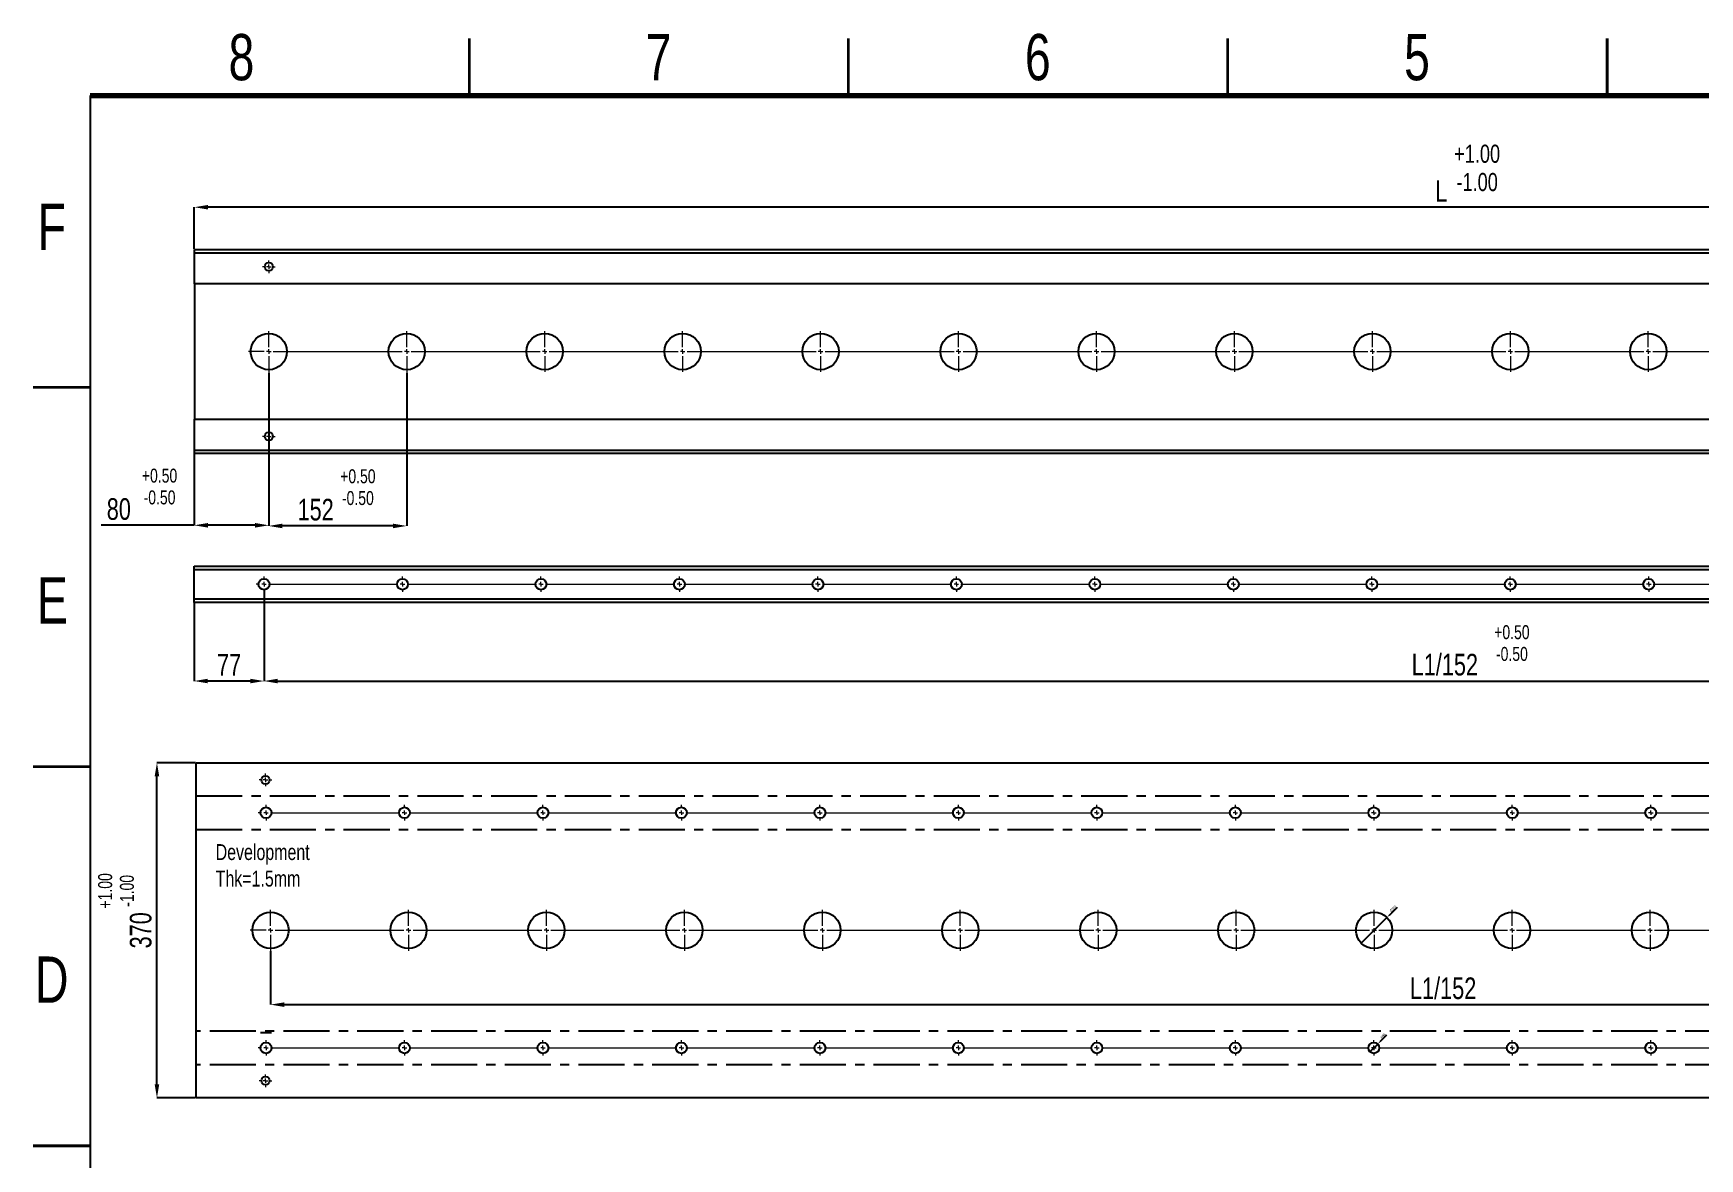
# Model space of a CAD drawing. Header units: millimetres. Extents: x 3401 to 6869, y -872 to 1579.
# Drawn here: x 3401 to 5237, y 339 to 1579 of the extents above; entities that cross this region are included whole.
import ezdxf

# ---------------------------------------------------------------- set-up
doc = ezdxf.new("R2010")
doc.units = ezdxf.units.MM
doc.header["$LTSCALE"] = 4
doc.linetypes.add('CENTERX2', pattern=[20.32, 12.7, -2.54, 2.54, -2.54])
doc.styles.add('SLDTEXTSTYLE0', font='TXT', dxfattribs={"width": 0.75})
doc.dimstyles.new('SLDDIMSTYLE0', dxfattribs={"dimscale": 10, "dimtxt": 2.38125, "dimasz": 1.5, "dimexe": 0, "dimexo": 0.0625, "dimgap": 0.595312, "dimtad": 1, "dimdec": 0, "dimrnd": 1e-09, "dimzin": 12, "dimdsep": 46, "dimtxsty": 'SLDTEXTSTYLE0', "dimcen": 0.09, "dimadec": 0, "dimazin": 3, "dimtfac": 1, "dimtdec": 0, "dimtofl": 0, "dimtmove": 0, "dimatfit": 3, "dimfxl": 1, "dimfrac": 2, "dimtolj": 1, "dimtzin": 12, "dimarcsym": 0})
doc.dimstyles.new('SLDDIMSTYLE5', dxfattribs={"dimtxt": 2.910417, "dimasz": 3.302, "dimexe": 0, "dimexo": 0.0625, "dimgap": 0.727604, "dimtad": 1, "dimdec": 0, "dimlfac": 8, "dimrnd": 1e-09, "dimzin": 12, "dimdsep": 46, "dimtxsty": 'SLDTEXTSTYLE0', "dimblk1": 'NONE', "dimsah": 1, "dimcen": 0, "dimadec": 0, "dimazin": 3, "dimtfac": 1, "dimtdec": 0, "dimtmove": 0, "dimatfit": 3, "dimldrblk": 'NONE', "dimfxl": 1, "dimfrac": 2, "dimtolj": 1, "dimtzin": 12, "dimarcsym": 0})

# ---------------------------------------------------------------- blocks, each defined once
blk = doc.blocks.new('SW_CENTERMARKSYMBOL_0')
at = {"color": 0, "linetype": 'Continuous', "lineweight": 0}
for p, q in [((-19, 0.625), (-19, 2.8125)), ((0, 0.625), (0, 2.8125)), ((19, 0.625), (19, 2.8125)), ((38, 0.625), (38, 2.8125)), ((57, 0.625), (57, 2.8125)), ((76, 0.625), (76, 2.8125)), ((95, 0.625), (95, 2.8125)), ((114, 0.625), (114, 2.8125)), ((133, 0.625), (133, 2.8125)), ((152, 0.625), (152, 2.8125)), ((171, 0.625), (171, 2.8125)), ((-19.625, 0), (-21.8125, 0)), ((-19, 0), (-19.3125, 0)), ((-19, 0), (-19, 0.3125)), ((-19, 0), (-19, -0.3125)), ((-19, 0), (-18.6875, 0)), ((0, 0), (-0.3125, 0)), ((0, 0), (0, 0.3125)), ((0, 0), (0, -0.3125)), ((0, 0), (0.3125, 0)), ((19, 0), (18.6875, 0)), ((19, 0), (19, 0.3125)), ((19, 0), (19, -0.3125)), ((19, 0), (19.3125, 0)), ((38, 0), (37.6875, 0)), ((38, 0), (38, 0.3125)), ((38, 0), (38, -0.3125)), ((38, 0), (38.3125, 0)), ((57, 0), (56.6875, 0)), ((57, 0), (57, 0.3125)), ((57, 0), (57, -0.3125)), ((57, 0), (57.3125, 0)), ((76, 0), (75.6875, 0)), ((76, 0), (76, 0.3125)), ((76, 0), (76, -0.3125)), ((76, 0), (76.3125, 0)), ((95, 0), (94.6875, 0)), ((95, 0), (95, 0.3125)), ((95, 0), (95, -0.3125)), ((95, 0), (95.3125, 0)), ((114, 0), (113.6875, 0)), ((114, 0), (114, 0.3125)), ((114, 0), (114, -0.3125)), ((114, 0), (114.3125, 0)), ((133, 0), (132.6875, 0)), ((133, 0), (133, 0.3125)), ((133, 0), (133, -0.3125)), ((133, 0), (133.3125, 0)), ((152, 0), (151.6875, 0)), ((152, 0), (152, 0.3125)), ((152, 0), (152, -0.3125)), ((152, 0), (152.3125, 0)), ((171, 0), (170.6875, 0)), ((171, 0), (171, 0.3125)), ((171, 0), (171, -0.3125)), ((171, 0), (171.3125, 0)), ((-19, -0.625), (-19, -2.8125)), ((0, -0.625), (0, -2.8125)), ((19, -0.625), (19, -2.8125)), ((38, -0.625), (38, -2.8125)), ((57, -0.625), (57, -2.8125)), ((76, -0.625), (76, -2.8125)), ((95, -0.625), (95, -2.8125)), ((114, -0.625), (114, -2.8125)), ((133, -0.625), (133, -2.8125)), ((152, -0.625), (152, -2.8125)), ((171, -0.625), (171, -2.8125))]:
    blk.add_line(p, q, dxfattribs=at)
at = {"color": 0, "linetype": 'CENTERX2', "lineweight": 0}
for p, q in [((-18.375, 0), (-0.625, 0)), ((0.625, 0), (18.375, 0)), ((19.625, 0), (37.375, 0)), ((38.625, 0), (56.375, 0)), ((57.625, 0), (75.375, 0)), ((76.625, 0), (94.375, 0)), ((95.625, 0), (113.375, 0)), ((114.625, 0), (132.375, 0)), ((133.625, 0), (151.375, 0)), ((152.625, 0), (170.375, 0)), ((171.625, 0), (189.375, 0))]:
    blk.add_line(p, q, dxfattribs=at)
blk = doc.blocks.new('SW_CENTERMARKSYMBOL_2')
at = {"color": 0, "linetype": 'Continuous', "lineweight": 0}
for p, q in [((-0.625, 0), (-0.875, 0)), ((0, 0), (-0.3125, 0)), ((0, 0.625), (0, 0.875)), ((0, 0), (0, 0.3125)), ((0, 0), (0, -0.3125)), ((0, 0), (0.3125, 0)), ((0.625, 0), (0.875, 0)), ((0, -0.625), (0, -0.875))]:
    blk.add_line(p, q, dxfattribs=at)
blk = doc.blocks.new('SW_CENTERMARKSYMBOL_3')
at = {"color": 0, "linetype": 'Continuous', "lineweight": 0}
for p, q in [((-0.625, 0), (-0.875, 0)), ((0, 0), (-0.3125, 0)), ((0, 0.625), (0, 0.875)), ((0, 0), (0, 0.3125)), ((0, 0), (0, -0.3125)), ((0, 0), (0.3125, 0)), ((0.625, 0), (0.875, 0)), ((0, -0.625), (0, -0.875))]:
    blk.add_line(p, q, dxfattribs=at)
blk = doc.blocks.new('SW_CENTERMARKSYMBOL_5')
at = {"color": 0, "linetype": 'Continuous', "lineweight": 0}
for p, q in [((-19.6975, 0), (-20.135, 0)), ((-19.0725, 0), (-19.385, 0)), ((-19.0725, 0.625), (-19.0725, 1.0625)), ((-19.0725, 0), (-19.0725, 0.3125)), ((-19.0725, 0), (-19.0725, -0.3125)), ((-19.0725, 0), (-18.76, 0)), ((0, 0), (-0.3125, 0)), ((0, 0.625), (0, 1.0625)), ((0, 0), (0, 0.3125)), ((0, 0), (0, -0.3125)), ((0, 0), (0.3125, 0)), ((19.0725, 0), (18.76, 0)), ((19.0725, 0.625), (19.0725, 1.0625)), ((19.0725, 0), (19.0725, 0.3125)), ((19.0725, 0), (19.0725, -0.3125)), ((19.0725, 0), (19.385, 0)), ((38.145, 0), (37.8325, 0)), ((38.145, 0.625), (38.145, 1.0625)), ((38.145, 0), (38.145, 0.3125)), ((38.145, 0), (38.145, -0.3125)), ((38.145, 0), (38.4575, 0)), ((57.2175, 0), (56.905, 0)), ((57.2175, 0.625), (57.2175, 1.0625)), ((57.2175, 0), (57.2175, 0.3125)), ((57.2175, 0), (57.2175, -0.3125)), ((57.2175, 0), (57.53, 0)), ((76.29, 0), (75.9775, 0)), ((76.29, 0.625), (76.29, 1.0625)), ((76.29, 0), (76.29, 0.3125)), ((76.29, 0), (76.29, -0.3125)), ((76.29, 0), (76.6025, 0)), ((95.3625, 0), (95.05, 0)), ((95.3625, 0.625), (95.3625, 1.0625)), ((95.3625, 0), (95.3625, 0.3125)), ((95.3625, 0), (95.3625, -0.3125)), ((95.3625, 0), (95.675, 0)), ((114.435, 0), (114.1225, 0)), ((114.435, 0.625), (114.435, 1.0625)), ((114.435, 0), (114.435, 0.3125)), ((114.435, 0), (114.435, -0.3125)), ((114.435, 0), (114.7475, 0)), ((133.5075, 0), (133.195, 0)), ((133.5075, 0.625), (133.5075, 1.0625)), ((133.5075, 0), (133.5075, 0.3125)), ((133.5075, 0), (133.5075, -0.3125)), ((133.5075, 0), (133.82, 0)), ((152.58, 0), (152.2675, 0)), ((152.58, 0.625), (152.58, 1.0625)), ((152.58, 0), (152.58, 0.3125)), ((152.58, 0), (152.58, -0.3125)), ((152.58, 0), (152.8925, 0)), ((171.6525, 0), (171.34, 0)), ((171.6525, 0.625), (171.6525, 1.0625)), ((171.6525, 0), (171.6525, 0.3125)), ((171.6525, 0), (171.6525, -0.3125)), ((171.6525, 0), (171.965, 0)), ((-19.0725, -0.625), (-19.0725, -1.0625)), ((0, -0.625), (0, -1.0625)), ((19.0725, -0.625), (19.0725, -1.0625)), ((38.145, -0.625), (38.145, -1.0625)), ((57.2175, -0.625), (57.2175, -1.0625)), ((76.29, -0.625), (76.29, -1.0625)), ((95.3625, -0.625), (95.3625, -1.0625)), ((114.435, -0.625), (114.435, -1.0625)), ((133.5075, -0.625), (133.5075, -1.0625)), ((152.58, -0.625), (152.58, -1.0625)), ((171.6525, -0.625), (171.6525, -1.0625))]:
    blk.add_line(p, q, dxfattribs=at)
at = {"color": 0, "linetype": 'CENTERX2', "lineweight": 0}
for p, q in [((-18.4475, 0), (-0.625, 0)), ((0.625, 0), (18.4475, 0)), ((19.6975, 0), (37.52, 0)), ((38.77, 0), (56.5925, 0)), ((57.8425, 0), (75.665, 0)), ((76.915, 0), (94.7375, 0)), ((95.9875, 0), (113.81, 0)), ((115.06, 0), (132.8825, 0)), ((134.1325, 0), (151.955, 0)), ((153.205, 0), (171.0275, 0)), ((172.2775, 0), (190.1, 0))]:
    blk.add_line(p, q, dxfattribs=at)
blk = doc.blocks.new('*D43')
at = {"color": 0, "linetype": 'Continuous', "lineweight": -2, "transparency": 16777216}
for p, q in [((4904, 615.5), (4895.3, 606.7)), ((4864.6, 576.1), (4892.9, 604.4))]:
    blk.add_line(p, q, dxfattribs=at)
at = {"color": 0, "linetype": 'Continuous', "transparency": 16777216}
blk.add_solid([(4894.9, 607.1), (4895.6, 606.3), (4892.9, 604.4)], dxfattribs=at)
at = {"layer": 'Defpoints', "color": 0, "linetype": 'Continuous', "transparency": 16777216}
for p in [(4892.9, 604.4), (4864.6, 576.1)]:
    blk.add_point(p, dxfattribs=at)
at = {"color": 0, "linetype": 'Continuous', "lineweight": 18, "transparency": 16777216, "insert": (4895.5, 612.1), "char_height": 2.91, "attachment_point": 1, "rotation": 45, "style": 'SLDTEXTSTYLE0'}
blk.add_mtext('\\A1;∅320', dxfattribs=at)
blk = doc.blocks.new('_NONE')
blk = doc.blocks.new('*D44')
at = {"color": 0, "linetype": 'Continuous', "lineweight": -2, "transparency": 16777216}
for p, q in [((4874.2, 456.4), (4882.7, 464.9)), ((4892.5, 474.7), (4885, 467.2))]:
    blk.add_line(p, q, dxfattribs=at)
at = {"color": 0, "linetype": 'Continuous', "transparency": 16777216}
blk.add_solid([(4884.6, 467.6), (4885.4, 466.8), (4882.7, 464.9)], dxfattribs=at)
at = {"layer": 'Defpoints', "color": 0, "linetype": 'Continuous', "transparency": 16777216}
for p in [(4882.7, 464.9), (4874.2, 456.4)]:
    blk.add_point(p, dxfattribs=at)
at = {"color": 0, "linetype": 'Continuous', "lineweight": 18, "transparency": 16777216, "insert": (4885.3, 472.6), "char_height": 2.91, "attachment_point": 1, "rotation": 45, "style": 'SLDTEXTSTYLE0'}
blk.add_mtext('\\A1;∅96', dxfattribs=at)
blk = doc.blocks.new('SW_CENTERMARKSYMBOL_6')
at = {"color": 0, "linetype": 'Continuous', "lineweight": 0}
for p, q in [((-19, 0.625), (-19, 2.8125)), ((0, 0.625), (0, 2.8125)), ((19, 0.625), (19, 2.8125)), ((38, 0.625), (38, 2.8125)), ((57, 0.625), (57, 2.8125)), ((76, 0.625), (76, 2.8125)), ((95, 0.625), (95, 2.8125)), ((114, 0.625), (114, 2.8125)), ((133, 0.625), (133, 2.8125)), ((152, 0.625), (152, 2.8125)), ((171, 0.625), (171, 2.8125)), ((-19.625, 0), (-21.8125, 0)), ((-19, 0), (-19.3125, 0)), ((-19, 0), (-19, 0.3125)), ((-19, 0), (-19, -0.3125)), ((-19, 0), (-18.6875, 0)), ((0, 0), (-0.3125, 0)), ((0, 0), (0, 0.3125)), ((0, 0), (0, -0.3125)), ((0, 0), (0.3125, 0)), ((19, 0), (18.6875, 0)), ((19, 0), (19, 0.3125)), ((19, 0), (19, -0.3125)), ((19, 0), (19.3125, 0)), ((38, 0), (37.6875, 0)), ((38, 0), (38, 0.3125)), ((38, 0), (38, -0.3125)), ((38, 0), (38.3125, 0)), ((57, 0), (56.6875, 0)), ((57, 0), (57, 0.3125)), ((57, 0), (57, -0.3125)), ((57, 0), (57.3125, 0)), ((76, 0), (75.6875, 0)), ((76, 0), (76, 0.3125)), ((76, 0), (76, -0.3125)), ((76, 0), (76.3125, 0)), ((95, 0), (94.6875, 0)), ((95, 0), (95, 0.3125)), ((95, 0), (95, -0.3125)), ((95, 0), (95.3125, 0)), ((114, 0), (113.6875, 0)), ((114, 0), (114, 0.3125)), ((114, 0), (114, -0.3125)), ((114, 0), (114.3125, 0)), ((133, 0), (132.6875, 0)), ((133, 0), (133, 0.3125)), ((133, 0), (133, -0.3125)), ((133, 0), (133.3125, 0)), ((152, 0), (151.6875, 0)), ((152, 0), (152, 0.3125)), ((152, 0), (152, -0.3125)), ((152, 0), (152.3125, 0)), ((171, 0), (170.6875, 0)), ((171, 0), (171, 0.3125)), ((171, 0), (171, -0.3125)), ((171, 0), (171.3125, 0)), ((-19, -0.625), (-19, -2.8125)), ((0, -0.625), (0, -2.8125)), ((19, -0.625), (19, -2.8125)), ((38, -0.625), (38, -2.8125)), ((57, -0.625), (57, -2.8125)), ((76, -0.625), (76, -2.8125)), ((95, -0.625), (95, -2.8125)), ((114, -0.625), (114, -2.8125)), ((133, -0.625), (133, -2.8125)), ((152, -0.625), (152, -2.8125)), ((171, -0.625), (171, -2.8125))]:
    blk.add_line(p, q, dxfattribs=at)
at = {"color": 0, "linetype": 'CENTERX2', "lineweight": 0}
for p, q in [((-18.375, 0), (-0.625, 0)), ((0.625, 0), (18.375, 0)), ((19.625, 0), (37.375, 0)), ((38.625, 0), (56.375, 0)), ((57.625, 0), (75.375, 0)), ((76.625, 0), (94.375, 0)), ((95.625, 0), (113.375, 0)), ((114.625, 0), (132.375, 0)), ((133.625, 0), (151.375, 0)), ((152.625, 0), (170.375, 0)), ((171.625, 0), (189.375, 0))]:
    blk.add_line(p, q, dxfattribs=at)
blk = doc.blocks.new('SW_CENTERMARKSYMBOL_7')
at = {"color": 0, "linetype": 'Continuous', "lineweight": 0}
for p, q in [((-0.625, 0), (-0.875, 0)), ((0, 0), (-0.3125, 0)), ((0, 0.625), (0, 0.875)), ((0, 0), (0, 0.3125)), ((0, 0), (0, -0.3125)), ((0, 0), (0.3125, 0)), ((0.625, 0), (0.875, 0)), ((0, -0.625), (0, -0.875))]:
    blk.add_line(p, q, dxfattribs=at)
blk = doc.blocks.new('SW_CENTERMARKSYMBOL_9')
at = {"color": 0, "linetype": 'Continuous', "lineweight": 0}
for p, q in [((-19.6975, 0), (-20.135, 0)), ((-19.0725, 0), (-19.385, 0)), ((-19.0725, 0.625), (-19.0725, 1.0625)), ((-19.0725, 0), (-19.0725, 0.3125)), ((-19.0725, 0), (-19.0725, -0.3125)), ((-19.0725, 0), (-18.76, 0)), ((0, 0), (-0.3125, 0)), ((0, 0.625), (0, 1.0625)), ((0, 0), (0, 0.3125)), ((0, 0), (0, -0.3125)), ((0, 0), (0.3125, 0)), ((19.0725, 0), (18.76, 0)), ((19.0725, 0.625), (19.0725, 1.0625)), ((19.0725, 0), (19.0725, 0.3125)), ((19.0725, 0), (19.0725, -0.3125)), ((19.0725, 0), (19.385, 0)), ((38.145, 0), (37.8325, 0)), ((38.145, 0.625), (38.145, 1.0625)), ((38.145, 0), (38.145, 0.3125)), ((38.145, 0), (38.145, -0.3125)), ((38.145, 0), (38.4575, 0)), ((57.2175, 0), (56.905, 0)), ((57.2175, 0.625), (57.2175, 1.0625)), ((57.2175, 0), (57.2175, 0.3125)), ((57.2175, 0), (57.2175, -0.3125)), ((57.2175, 0), (57.53, 0)), ((76.29, 0), (75.9775, 0)), ((76.29, 0.625), (76.29, 1.0625)), ((76.29, 0), (76.29, 0.3125)), ((76.29, 0), (76.29, -0.3125)), ((76.29, 0), (76.6025, 0)), ((95.3625, 0), (95.05, 0)), ((95.3625, 0.625), (95.3625, 1.0625)), ((95.3625, 0), (95.3625, 0.3125)), ((95.3625, 0), (95.3625, -0.3125)), ((95.3625, 0), (95.675, 0)), ((114.435, 0), (114.1225, 0)), ((114.435, 0.625), (114.435, 1.0625)), ((114.435, 0), (114.435, 0.3125)), ((114.435, 0), (114.435, -0.3125)), ((114.435, 0), (114.7475, 0)), ((133.5075, 0), (133.195, 0)), ((133.5075, 0.625), (133.5075, 1.0625)), ((133.5075, 0), (133.5075, 0.3125)), ((133.5075, 0), (133.5075, -0.3125)), ((133.5075, 0), (133.82, 0)), ((152.58, 0), (152.2675, 0)), ((152.58, 0.625), (152.58, 1.0625)), ((152.58, 0), (152.58, 0.3125)), ((152.58, 0), (152.58, -0.3125)), ((152.58, 0), (152.8925, 0)), ((171.6525, 0), (171.34, 0)), ((171.6525, 0.625), (171.6525, 1.0625)), ((171.6525, 0), (171.6525, 0.3125)), ((171.6525, 0), (171.6525, -0.3125)), ((171.6525, 0), (171.965, 0)), ((-19.0725, -0.625), (-19.0725, -1.0625)), ((0, -0.625), (0, -1.0625)), ((19.0725, -0.625), (19.0725, -1.0625)), ((38.145, -0.625), (38.145, -1.0625)), ((57.2175, -0.625), (57.2175, -1.0625)), ((76.29, -0.625), (76.29, -1.0625)), ((95.3625, -0.625), (95.3625, -1.0625)), ((114.435, -0.625), (114.435, -1.0625)), ((133.5075, -0.625), (133.5075, -1.0625)), ((152.58, -0.625), (152.58, -1.0625)), ((171.6525, -0.625), (171.6525, -1.0625))]:
    blk.add_line(p, q, dxfattribs=at)
at = {"color": 0, "linetype": 'CENTERX2', "lineweight": 0}
for p, q in [((-18.4475, 0), (-0.625, 0)), ((0.625, 0), (18.4475, 0)), ((19.6975, 0), (37.52, 0)), ((38.77, 0), (56.5925, 0)), ((57.8425, 0), (75.665, 0)), ((76.915, 0), (94.7375, 0)), ((95.9875, 0), (113.81, 0)), ((115.06, 0), (132.8825, 0)), ((134.1325, 0), (151.955, 0)), ((153.205, 0), (171.0275, 0)), ((172.2775, 0), (190.1, 0))]:
    blk.add_line(p, q, dxfattribs=at)
blk = doc.blocks.new('SW_CENTERMARKSYMBOL_11')
at = {"color": 0, "linetype": 'Continuous', "lineweight": 0}
for p, q in [((-0.625, 0), (-0.875, 0)), ((0, 0), (-0.3125, 0)), ((0, 0.625), (0, 0.875)), ((0, 0), (0, 0.3125)), ((0, 0), (0, -0.3125)), ((0, 0), (0.3125, 0)), ((0.625, 0), (0.875, 0)), ((0, -0.625), (0, -0.875))]:
    blk.add_line(p, q, dxfattribs=at)
blk = doc.blocks.new('SW_CENTERMARKSYMBOL_12')
at = {"color": 0, "linetype": 'Continuous', "lineweight": 0}
for p, q in [((-19.6975, 0), (-20.135, 0)), ((-19.0725, 0), (-19.385, 0)), ((-19.0725, 0.625), (-19.0725, 1.0625)), ((-19.0725, 0), (-19.0725, 0.3125)), ((-19.0725, 0), (-19.0725, -0.3125)), ((-19.0725, 0), (-18.76, 0)), ((0, 0), (-0.3125, 0)), ((0, 0.625), (0, 1.0625)), ((0, 0), (0, 0.3125)), ((0, 0), (0, -0.3125)), ((0, 0), (0.3125, 0)), ((19.0725, 0), (18.76, 0)), ((19.0725, 0.625), (19.0725, 1.0625)), ((19.0725, 0), (19.0725, 0.3125)), ((19.0725, 0), (19.0725, -0.3125)), ((19.0725, 0), (19.385, 0)), ((38.145, 0), (37.8325, 0)), ((38.145, 0.625), (38.145, 1.0625)), ((38.145, 0), (38.145, 0.3125)), ((38.145, 0), (38.145, -0.3125)), ((38.145, 0), (38.4575, 0)), ((57.2175, 0), (56.905, 0)), ((57.2175, 0.625), (57.2175, 1.0625)), ((57.2175, 0), (57.2175, 0.3125)), ((57.2175, 0), (57.2175, -0.3125)), ((57.2175, 0), (57.53, 0)), ((76.29, 0), (75.9775, 0)), ((76.29, 0.625), (76.29, 1.0625)), ((76.29, 0), (76.29, 0.3125)), ((76.29, 0), (76.29, -0.3125)), ((76.29, 0), (76.6025, 0)), ((95.3625, 0), (95.05, 0)), ((95.3625, 0.625), (95.3625, 1.0625)), ((95.3625, 0), (95.3625, 0.3125)), ((95.3625, 0), (95.3625, -0.3125)), ((95.3625, 0), (95.675, 0)), ((114.435, 0), (114.1225, 0)), ((114.435, 0.625), (114.435, 1.0625)), ((114.435, 0), (114.435, 0.3125)), ((114.435, 0), (114.435, -0.3125)), ((114.435, 0), (114.7475, 0)), ((133.5075, 0), (133.195, 0)), ((133.5075, 0.625), (133.5075, 1.0625)), ((133.5075, 0), (133.5075, 0.3125)), ((133.5075, 0), (133.5075, -0.3125)), ((133.5075, 0), (133.82, 0)), ((152.58, 0), (152.2675, 0)), ((152.58, 0.625), (152.58, 1.0625)), ((152.58, 0), (152.58, 0.3125)), ((152.58, 0), (152.58, -0.3125)), ((152.58, 0), (152.8925, 0)), ((171.6525, 0), (171.34, 0)), ((171.6525, 0.625), (171.6525, 1.0625)), ((171.6525, 0), (171.6525, 0.3125)), ((171.6525, 0), (171.6525, -0.3125)), ((171.6525, 0), (171.965, 0)), ((-19.0725, -0.625), (-19.0725, -1.0625)), ((0, -0.625), (0, -1.0625)), ((19.0725, -0.625), (19.0725, -1.0625)), ((38.145, -0.625), (38.145, -1.0625)), ((57.2175, -0.625), (57.2175, -1.0625)), ((76.29, -0.625), (76.29, -1.0625)), ((95.3625, -0.625), (95.3625, -1.0625)), ((114.435, -0.625), (114.435, -1.0625)), ((133.5075, -0.625), (133.5075, -1.0625)), ((152.58, -0.625), (152.58, -1.0625)), ((171.6525, -0.625), (171.6525, -1.0625))]:
    blk.add_line(p, q, dxfattribs=at)
at = {"color": 0, "linetype": 'CENTERX2', "lineweight": 0}
for p, q in [((-18.4475, 0), (-0.625, 0)), ((0.625, 0), (18.4475, 0)), ((19.6975, 0), (37.52, 0)), ((38.77, 0), (56.5925, 0)), ((57.8425, 0), (75.665, 0)), ((76.915, 0), (94.7375, 0)), ((95.9875, 0), (113.81, 0)), ((115.06, 0), (132.8825, 0)), ((134.1325, 0), (151.955, 0)), ((153.205, 0), (171.0275, 0)), ((172.2775, 0), (190.1, 0))]:
    blk.add_line(p, q, dxfattribs=at)
blk = doc.blocks.new('*D66')
at = {"color": 0, "lineweight": -2, "transparency": 16777216}
for p, q in [((3578.8, 1341.1), (3578.8, 1387)), ((6311.8, 1387), (3593.8, 1387)), ((6326.8, 1341.1), (6326.8, 1387))]:
    blk.add_line(p, q, dxfattribs=at)
at = {"color": 0, "transparency": 16777216}
for points in [[(3593.8, 1389.5), (3593.8, 1384.5), (3578.8, 1387)], [(6311.8, 1389.5), (6311.8, 1384.5), (6326.8, 1387)]]:
    blk.add_solid(points, dxfattribs=at)
at = {"layer": 'Defpoints', "color": 0, "transparency": 16777216}
for p in [(3578.8, 1387), (3578.8, 1340.4), (6326.8, 1340.4)]:
    blk.add_point(p, dxfattribs=at)
at = {"color": 0, "transparency": 16777216, "insert": (4952.8, 1404.9), "char_height": 23.81, "attachment_point": 5, "style": 'SLDTEXTSTYLE0'}
blk.add_mtext('\\A1;L', dxfattribs=at)
blk = doc.blocks.new('*D68')
at = {"color": 0, "lineweight": -2, "transparency": 16777216}
for p, q in [((3655.6, 962.4), (3655.6, 864.9)), ((6249.4, 962.4), (6249.4, 864.9)), ((3670.6, 864.9), (6234.4, 864.9))]:
    blk.add_line(p, q, dxfattribs=at)
at = {"color": 0, "transparency": 16777216}
for points in [[(3670.6, 867.4), (3670.6, 862.4), (3655.6, 864.9)], [(6234.4, 867.4), (6234.4, 862.4), (6249.4, 864.9)]]:
    blk.add_solid(points, dxfattribs=at)
at = {"layer": 'Defpoints', "color": 0, "transparency": 16777216}
for p in [(3655.6, 963.1), (6249.4, 963.1), (6249.4, 864.9)]:
    blk.add_point(p, dxfattribs=at)
at = {"color": 0, "transparency": 16777216, "insert": (4956.7, 882.8), "char_height": 23.81, "attachment_point": 5, "style": 'SLDTEXTSTYLE0'}
blk.add_mtext('\\A1;L1/152', dxfattribs=at)
blk = doc.blocks.new('*D69')
at = {"color": 0, "lineweight": -2, "transparency": 16777216}
for p, q in [((3655.6, 965.9), (3655.6, 864.9)), ((3578.6, 950.9), (3578.6, 864.9)), ((3640.6, 864.9), (3593.6, 864.9))]:
    blk.add_line(p, q, dxfattribs=at)
at = {"color": 0, "transparency": 16777216}
for points in [[(3593.6, 867.4), (3593.6, 862.4), (3578.6, 864.9)], [(3640.6, 867.4), (3640.6, 862.4), (3655.6, 864.9)]]:
    blk.add_solid(points, dxfattribs=at)
at = {"layer": 'Defpoints', "color": 0, "transparency": 16777216}
for p in [(3655.6, 966.6), (3578.6, 951.6), (3578.6, 864.9)]:
    blk.add_point(p, dxfattribs=at)
at = {"color": 0, "transparency": 16777216, "insert": (3617.1, 882.8), "char_height": 23.81, "attachment_point": 5, "style": 'SLDTEXTSTYLE0'}
blk.add_mtext('\\A1;77', dxfattribs=at)
blk = doc.blocks.new('*D71')
at = {"color": 0, "lineweight": -2, "transparency": 16777216}
for p, q in [((3660.8, 1204.8), (3660.8, 1035.8)), ((3812.8, 1204.8), (3812.8, 1035.8)), ((3797.8, 1035.8), (3675.8, 1035.8))]:
    blk.add_line(p, q, dxfattribs=at)
at = {"color": 0, "transparency": 16777216}
for points in [[(3675.8, 1038.3), (3675.8, 1033.3), (3660.8, 1035.8)], [(3797.8, 1038.3), (3797.8, 1033.3), (3812.8, 1035.8)]]:
    blk.add_solid(points, dxfattribs=at)
at = {"layer": 'Defpoints', "color": 0, "transparency": 16777216}
for p in [(3660.8, 1205.4), (3812.8, 1205.4), (3660.8, 1035.8)]:
    blk.add_point(p, dxfattribs=at)
at = {"color": 0, "transparency": 16777216, "insert": (3712.5, 1053.6), "char_height": 23.81, "attachment_point": 5, "style": 'SLDTEXTSTYLE0'}
blk.add_mtext('\\A1;152', dxfattribs=at)
blk = doc.blocks.new('*D72')
at = {"color": 0, "lineweight": -2, "transparency": 16777216}
for p, q in [((3660.8, 1140.8), (3660.8, 1036.5)), ((3578.8, 1135.8), (3578.8, 1036.5)), ((3578.8, 1036.5), (3476.2, 1036.5)), ((3645.8, 1036.5), (3593.8, 1036.5))]:
    blk.add_line(p, q, dxfattribs=at)
at = {"color": 0, "transparency": 16777216}
for points in [[(3593.8, 1039), (3593.8, 1034), (3578.8, 1036.5)], [(3645.8, 1039), (3645.8, 1034), (3660.8, 1036.5)]]:
    blk.add_solid(points, dxfattribs=at)
at = {"layer": 'Defpoints', "color": 0, "transparency": 16777216}
for p in [(3660.8, 1141.4), (3578.8, 1136.4), (3578.8, 1036.5)]:
    blk.add_point(p, dxfattribs=at)
at = {"color": 0, "transparency": 16777216, "insert": (3495.6, 1054.3), "char_height": 23.81, "attachment_point": 5, "style": 'SLDTEXTSTYLE0'}
blk.add_mtext('\\A1;80', dxfattribs=at)
blk = doc.blocks.new('*D74')
at = {"color": 0, "lineweight": -2, "transparency": 16777216}
for p, q in [((3580.2, 774.9), (3537.6, 774.9)), ((3537.6, 420.5), (3537.6, 759.9)), ((3580.2, 405.5), (3537.6, 405.5))]:
    blk.add_line(p, q, dxfattribs=at)
at = {"color": 0, "transparency": 16777216}
for points in [[(3535.1, 759.9), (3540.1, 759.9), (3537.6, 774.9)], [(3535.1, 420.5), (3540.1, 420.5), (3537.6, 405.5)]]:
    blk.add_solid(points, dxfattribs=at)
at = {"layer": 'Defpoints', "color": 0, "transparency": 16777216}
for p in [(3537.6, 774.9), (3580.8, 774.9), (3580.8, 405.5)]:
    blk.add_point(p, dxfattribs=at)
at = {"color": 0, "transparency": 16777216, "insert": (3519.8, 590.2), "char_height": 23.81, "attachment_point": 5, "rotation": 90, "style": 'SLDTEXTSTYLE0'}
blk.add_mtext('\\A1;370', dxfattribs=at)
blk = doc.blocks.new('*D79')
at = {"color": 0, "lineweight": -2, "transparency": 16777216}
for p, q in [((3662.8, 567.1), (3662.8, 508.3)), ((6246.8, 567.1), (6246.8, 508.3)), ((3677.8, 508.3), (6231.8, 508.3))]:
    blk.add_line(p, q, dxfattribs=at)
at = {"color": 0, "transparency": 16777216}
for points in [[(3677.8, 510.8), (3677.8, 505.8), (3662.8, 508.3)], [(6231.8, 510.8), (6231.8, 505.8), (6246.8, 508.3)]]:
    blk.add_solid(points, dxfattribs=at)
at = {"layer": 'Defpoints', "color": 0, "transparency": 16777216}
for p in [(3662.8, 567.7), (6246.8, 567.7), (6246.8, 508.3)]:
    blk.add_point(p, dxfattribs=at)
at = {"color": 0, "transparency": 16777216, "insert": (4954.8, 526.2), "char_height": 23.81, "attachment_point": 5, "style": 'SLDTEXTSTYLE0'}
blk.add_mtext('\\A1;L1/152', dxfattribs=at)

msp = doc.modelspace()

# ---------------------------------------------------------------- linework, layer by layer
at = {"linetype": 'Continuous', "lineweight": 35}
for p, q in [((3881.92, 1510.06), (3881.92, 1572.74)), ((4299.76, 1510.06), (4299.76, 1572.74)), ((4717.61, 1510.06), (4717.61, 1572.74)), ((5135.45, 1572.74), (5135.45, 1510.06)), ((5135.45, 1510.06), (5135.45, 1572.74)), ((3464.08, 1188.32), (3401.41, 1188.32)), ((3464.08, 770.48), (3401.41, 770.48)), ((3401.41, 352.64), (3464.08, 352.64)), ((3464.08, 352.64), (3401.41, 352.64))]:
    msp.add_line(p, q, dxfattribs=at)
at = {"linetype": 'Continuous', "lineweight": 70}
msp.add_line((3464.08, 1510.06), (6806.81, 1510.06), dxfattribs=at)
msp.add_line((3464.08, 1510.06), (3464.08, -804.78))
at = {"color": 7, "linetype": 'Continuous', "lineweight": 25}
for p, q in [((3578.85, 1340.45), (6326.85, 1340.45)), ((3578.85, 1336.45), (3578.85, 1340.45)), ((6326.85, 1336.45), (3578.85, 1336.45)), ((3578.85, 1302.45), (3578.85, 1336.45)), ((6326.85, 1302.45), (3578.85, 1302.45)), ((3578.85, 1302.45), (3578.85, 1153.45)), ((3578.85, 1153.45), (6326.85, 1153.45)), ((3578.85, 1119.45), (3578.85, 1153.45)), ((3578.85, 1119.45), (6326.85, 1119.45)), ((3578.85, 1115.45), (3578.85, 1119.45)), ((6326.85, 1115.45), (3578.85, 1115.45)), ((3578.58, 991.55), (6326.58, 991.55)), ((3578.58, 987.55), (3578.58, 991.55)), ((3578.58, 955.55), (3578.58, 987.55)), ((6326.58, 987.55), (3578.58, 987.55)), ((3578.58, 955.55), (6326.58, 955.55)), ((3578.58, 951.55), (3578.58, 955.55)), ((6326.58, 951.55), (3578.58, 951.55)), ((3580.78, 405.51), (3580.78, 774.93)), ((3580.78, 774.93), (6328.78, 774.93)), ((6328.78, 405.51), (3580.78, 405.51))]:
    msp.add_line(p, q, dxfattribs=at)
at = {"color": 7, "linetype": 'CENTERX2'}
for p, q in [((3580.78, 738.38), (6328.78, 738.38)), ((3580.78, 701.27), (6328.78, 701.27)), ((6328.78, 479.17), (3580.78, 479.17)), ((6328.78, 442.06), (3580.78, 442.06))]:
    msp.add_line(p, q, dxfattribs=at)
at = {"color": 7, "linetype": 'Continuous'}
msp.add_line((3651.81, 477.72), (3663.75, 477.72), dxfattribs=at)
at = {"color": 7, "linetype": 'Continuous', "lineweight": 25}
for centre, radius in [((3660.85, 1321.45), 4.5), ((3660.85, 1227.95), 20), ((3812.85, 1227.95), 20), ((3964.85, 1227.95), 20), ((4116.85, 1227.95), 20), ((4268.85, 1227.95), 20), ((4420.85, 1227.95), 20), ((4572.85, 1227.95), 20), ((4724.85, 1227.95), 20), ((4876.85, 1227.95), 20), ((5028.85, 1227.95), 20), ((5180.85, 1227.95), 20), ((3660.85, 1134.45), 4.5), ((3655.58, 971.55), 6), ((3808.16, 971.55), 6), ((3960.74, 971.55), 6), ((4113.32, 971.55), 6), ((4265.9, 971.55), 6), ((4418.48, 971.55), 6), ((4571.06, 971.55), 6), ((4723.64, 971.55), 6), ((4876.22, 971.55), 6), ((5028.8, 971.55), 6), ((5181.38, 971.55), 6), ((3657.28, 755.93), 4.5), ((3657.78, 719.82), 6), ((3810.36, 719.82), 6), ((3962.94, 719.82), 6), ((4115.52, 719.82), 6), ((4268.1, 719.82), 6), ((4420.68, 719.82), 6), ((4573.26, 719.82), 6), ((4725.84, 719.82), 6), ((4878.42, 719.82), 6), ((5031, 719.82), 6), ((5183.58, 719.82), 6), ((3662.78, 590.22), 20), ((3814.78, 590.22), 20), ((3966.78, 590.22), 20), ((4118.78, 590.22), 20), ((4270.78, 590.22), 20), ((4422.78, 590.22), 20), ((4574.78, 590.22), 20), ((4726.78, 590.22), 20), ((4878.78, 590.22), 20), ((5030.78, 590.22), 20), ((5182.78, 590.22), 20), ((3657.78, 460.61), 6), ((3810.36, 460.61), 6), ((3962.94, 460.61), 6), ((4115.52, 460.61), 6), ((4268.1, 460.61), 6), ((4420.68, 460.61), 6), ((4573.26, 460.61), 6), ((4725.84, 460.61), 6), ((4878.42, 460.61), 6), ((5031, 460.61), 6), ((5183.58, 460.61), 6), ((3657.28, 424.51), 4.5)]:
    msp.add_circle(centre, radius, dxfattribs=at)
at = {"color": 7, "linetype": 'Continuous'}
for centre in [(3655.58, 971.55), (3657.78, 460.61)]:
    msp.add_circle(centre, 6, dxfattribs=at)

# ---------------------------------------------------------------- block references
at = {"color": 7, "linetype": 'Continuous', "lineweight": 0, "xscale": 7.999999947018061, "yscale": 7.999999947018061, "zscale": 7.999999947018061}
for name, p in [('SW_CENTERMARKSYMBOL_2', (3660.85, 1321.45)), ('SW_CENTERMARKSYMBOL_0', (3812.85, 1227.95)), ('SW_CENTERMARKSYMBOL_3', (3660.85, 1134.45)), ('SW_CENTERMARKSYMBOL_5', (3808.16, 971.55)), ('SW_CENTERMARKSYMBOL_7', (3657.28, 755.93)), ('SW_CENTERMARKSYMBOL_9', (3810.36, 719.82)), ('SW_CENTERMARKSYMBOL_6', (3814.78, 590.22)), ('SW_CENTERMARKSYMBOL_12', (3810.36, 460.61)), ('SW_CENTERMARKSYMBOL_11', (3657.28, 424.51))]:
    msp.add_blockref(name, p, dxfattribs=at)

# ---------------------------------------------------------------- texts
at = {"style": 'SLDTEXTSTYLE0', "width": 0.75}
for s, height, p in [('Development', 17.5241, (3602.34, 667.67)), ('Thk=1.5mm', 17.524, (3602.34, 638.46))]:
    msp.add_text(s, height=height, dxfattribs=at).set_placement(p)
at = {"linetype": 'Continuous', "lineweight": 0, "char_height": 50.94, "attachment_point": 2, "style": 'SLDTEXTSTYLE0'}
for s, insert in [('8', (3630.71, 1577.86)), ('7', (4090.33, 1577.86)), ('6', (4508.17, 1577.86)), ('5', (4926.01, 1577.86)), ('F', (3421.77, 1390.77)), ('E', (3422.39, 979.2)), ('D', (3421.71, 561.36))]:
    msp.add_mtext(s, dxfattribs=dict(at, insert=insert))
at = {"color": 7, "linetype": 'Continuous', "lineweight": 18, "attachment_point": 2, "style": 'SLDTEXTSTYLE0'}
for s, insert, char_height in [('\\A1;+1.00', (4992.25, 1455.92), 19.97), ('\\A1;-1.00', (4992.25, 1424.74), 19.97), ('\\A1;+0.50', (3540.48, 1098.92), 15.362), ('\\A1;+0.50', (3759.01, 1098.2), 15.362), ('\\A1;-0.50', (3540.48, 1074.94), 15.362), ('\\A1;-0.50', (3759.01, 1074.22), 15.362), ('\\A1;+0.50', (5030.57, 926.42), 15.362), ('\\A1;-0.50', (5030.57, 902.44), 15.362)]:
    msp.add_mtext(s, dxfattribs=dict(at, insert=insert, char_height=char_height))
at = {"color": 7, "linetype": 'Continuous', "lineweight": 18, "char_height": 15.362, "attachment_point": 2, "rotation": 90, "style": 'SLDTEXTSTYLE0'}
for s, insert in [('\\A1;+1.00', (3472.82, 633.68)), ('\\A1;-1.00', (3496.81, 633.68))]:
    msp.add_mtext(s, dxfattribs=dict(at, insert=insert))

# ---------------------------------------------------------------- dimensions: what is measured, and where the dimension line sits
for base, p1, p2, text, picture, middle in [((3578.85, 1387.02), (6326.85, 1340.45), (3578.85, 1340.45), 'L', '*D66', (4952.85, 1404.88)), ((6246.78, 508.35), (3662.78, 567.72), (6246.78, 567.72), 'L1/152', '*D79', (4954.78, 526.2))]:
    dim = msp.add_linear_dim(base=base, p1=p1, p2=p2, text=text, dimstyle='SLDDIMSTYLE0')
    dim.commit()
    dim.dimension.update_dxf_attribs({"geometry": picture, "text_midpoint": middle})
dim = msp.add_linear_dim(base=(3660.85, 1035.76), p1=(3812.85, 1205.45), p2=(3660.85, 1205.45), dimstyle='SLDDIMSTYLE0')
dim.commit()
dim.dimension.update_dxf_attribs({"geometry": '*D71', "text_midpoint": (3712.48, 1035.76), "dimtype": 160})
for base, p1, p2, text, picture, middle in [((3578.85, 1036.46), (3660.85, 1141.45), (3578.85, 1136.45), '80', '*D72', (3495.56, 1036.46)), ((6249.44, 864.89), (3655.58, 963.05), (6249.44, 963.05), 'L1/152', '*D68', (4956.68, 864.89))]:
    dim = msp.add_linear_dim(base=base, p1=p1, p2=p2, text=text, dimstyle='SLDDIMSTYLE0')
    dim.commit()
    dim.dimension.update_dxf_attribs({"geometry": picture, "text_midpoint": middle, "dimtype": 160})
dim = msp.add_linear_dim(base=(3578.58, 864.89), p1=(3655.58, 966.55), p2=(3578.58, 951.55), dimstyle='SLDDIMSTYLE0')
dim.commit()
dim.dimension.update_dxf_attribs({"geometry": '*D69', "text_midpoint": (3617.08, 882.75)})
dim = msp.add_linear_dim(base=(3537.61, 774.93), p1=(3580.78, 405.51), p2=(3580.78, 774.93), angle=90, text='370', dimstyle='SLDDIMSTYLE0')
dim.commit()
dim.dimension.update_dxf_attribs({"geometry": '*D74', "text_midpoint": (3519.76, 590.22)})
at = {"color": 7, "linetype": 'Continuous', "lineweight": 18}
for p1, p2, picture, middle in [((4864.64, 576.08), (4892.92, 604.36), '*D43', (4899.26, 613.79)), ((4874.18, 456.37), (4882.66, 464.86), '*D44', (4888.36, 473.64))]:
    dim = msp.add_diameter_dim_2p(p1=p1, p2=p2, dimstyle='SLDDIMSTYLE5', dxfattribs=at)
    dim.commit()
    dim.dimension.update_dxf_attribs({"geometry": picture, "text_midpoint": middle})

doc.saveas('drawing.dxf')
